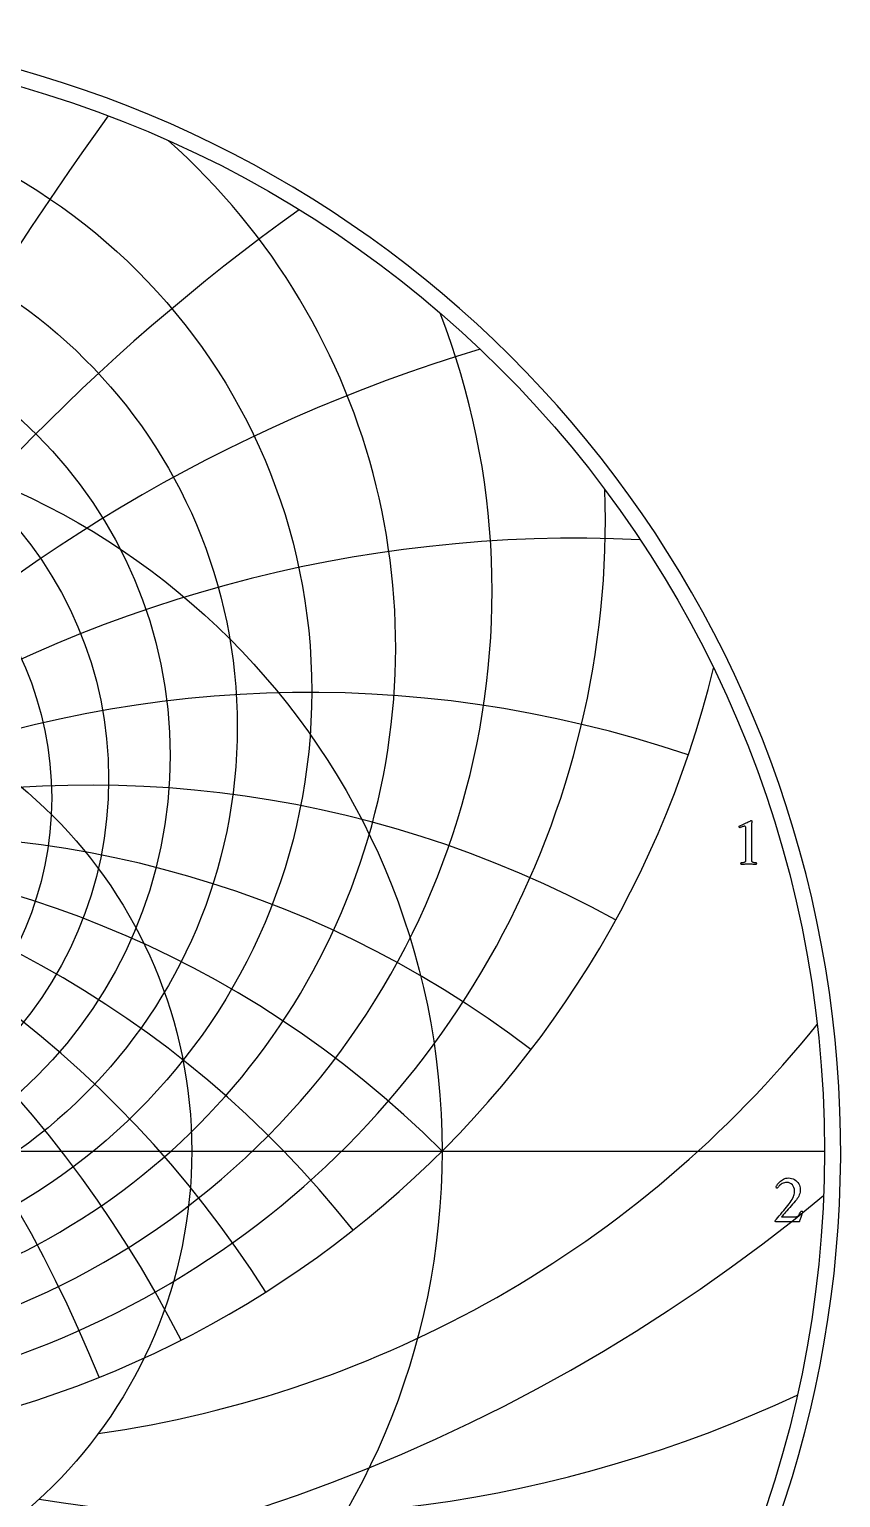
# Model space of a CAD drawing. Header units: millimetres. Extents: x -71 to 71, y -71 to 73.
# Drawn here: x 19.8 to 71.2, y -22 to 71.2 of the extents above; entities that cross this region are included whole.
import ezdxf

# ---------------------------------------------------------------- set-up
doc = ezdxf.new("R2010")
doc.units = ezdxf.units.MM
for name, color, linetype in [('CUT_OUTER', 1, 'Continuous'), ('ENGRAVE', 7, 'Continuous'), ('ENGRAVE_FINE', 8, 'Continuous'), ('TEXT', 5, 'Continuous')]:
    doc.layers.add(name, color=color, linetype=linetype)

msp = doc.modelspace()

# ---------------------------------------------------------------- linework, layer by layer
at = {"layer": 'CUT_OUTER'}
msp.add_arc((-0.0002, -0.0002), 71.2199, 143.788848, 87.803032, dxfattribs=at)
at = {"layer": 'ENGRAVE'}
msp.add_lwpolyline([(-70.2, 0), (70.2, 0)], dxfattribs=at)
for centre, radius in [((0, 0), 70.2), ((0, 29.172), 37.6888), ((0, 26.9182), 32.9679), ((0, 25.0933), 28.7098), ((0, 23.6101), 24.8134), ((0, 0), 45.9522), ((0, 22.4051), 21.2018), ((0, 0), 30.0798)]:
    msp.add_circle(centre, radius, dxfattribs=at)
for centre, radius, start, end in [((0, 31.9775), 43.0096, 131.640882, 48.359118), ((0, 35.5109), 49.1225, 158.934283, 21.065717), ((0, 40.0341), 56.3066, 178.031366, 1.968634), ((0, 45.9522), 64.9862, 193.623472, 346.376528), ((0, -45.9522), 64.9862, 45, 135), ((0, -45.9522), 64.9862, 45, 135), ((14.1227, 52.7065), 71.3375, 278.086936, 321.226122), ((33.8126, 58.5652), 81.7605, 260.569449, 295.080797)]:
    msp.add_arc(centre, radius, start, end, dxfattribs=at)
at = {"layer": 'ENGRAVE_FINE'}
for centre, radius, start, end in [((178.5481, -45.9522), 190.0069, 144.020094, 171.645408), ((178.5481, -45.9522), 190.0069, 144.020094, 171.645408), ((112.5594, -45.9522), 129.9724, 125.603475, 167.333531), ((112.5594, -45.9522), 129.9724, 125.603475, 167.333531), ((77.4475, -45.9522), 101.1006, 106.715155, 162.853147), ((77.4475, -45.9522), 101.1006, 106.715155, 162.853147), ((-54.5299, -45.9522), 84.8334, 21.864224, 92.68985), ((-54.5299, -45.9522), 84.8334, 21.864224, 92.68985), ((54.5299, -45.9522), 84.8334, 87.31015, 158.135776), ((54.5299, -45.9522), 84.8334, 87.31015, 158.135776), ((-37.5198, -45.9522), 75.0396, 26.898951, 108.68574), ((-37.5198, -45.9522), 75.0396, 26.898951, 108.68574), ((37.5198, -45.9522), 75.0396, 71.31426, 153.101049), ((37.5198, -45.9522), 75.0396, 71.31426, 153.101049), ((-23.653, -45.9522), 69.1569, 32.348066, 118.786424), ((-23.653, -45.9522), 69.1569, 32.348066, 118.786424), ((23.653, -45.9522), 69.1569, 61.213576, 147.651934), ((23.653, -45.9522), 69.1569, 61.213576, 147.651934), ((-11.4588, -45.9522), 65.9887, 38.331472, 127.454375), ((-11.4588, -45.9522), 65.9887, 38.331472, 127.454375), ((11.4588, -45.9522), 65.9887, 52.545625, 141.668528), ((11.4588, -45.9522), 65.9887, 52.545625, 141.668528), ((0, 81.6225), 109.7821, 230.287975, 309.712025)]:
    msp.add_arc(centre, radius, start, end, dxfattribs=at)
at = {"layer": 'TEXT'}
for points in [[(65.2193, 18.6897), (65.2193, 20.4389), (65.218, 20.4818), (65.2143, 20.5175), (65.2081, 20.546), (65.1993, 20.5673), (65.1876, 20.5828), (65.1722, 20.5939), (65.1533, 20.6005), (65.1307, 20.6027), (65.103, 20.6007), (65.0687, 20.5944), (65.0277, 20.5841), (64.9801, 20.5695), (64.9323, 20.5536), (64.8905, 20.5391), (64.8548, 20.5259), (64.8251, 20.5142), (64.8077, 20.5305), (64.7952, 20.5485), (64.7878, 20.5681), (64.7853, 20.5895), (64.7853, 20.5897), (64.7853, 20.5906), (64.7853, 20.5919), (64.7853, 20.5939), (64.7858, 20.6019), (64.7875, 20.6083), (64.7903, 20.613), (64.7941, 20.616), (64.8823, 20.656), (64.9696, 20.6963), (65.0561, 20.7368), (65.1418, 20.7777), (65.2234, 20.8168), (65.2979, 20.8524), (65.3651, 20.8844), (65.4252, 20.9127), (65.4749, 20.936), (65.511, 20.9526), (65.5335, 20.9625), (65.5425, 20.9659), (65.5514, 20.9659), (65.5616, 20.9642), (65.5702, 20.9592), (65.5771, 20.9509), (65.5824, 20.9393), (65.5865, 20.9266), (65.5901, 20.9149), (65.5932, 20.9044), (65.5957, 20.895), (65.5946, 20.8882), (65.5913, 20.8679), (65.5857, 20.834), (65.578, 20.7865), (65.5702, 20.7266), (65.5647, 20.6553), (65.5614, 20.5727), (65.5603, 20.4787), (65.5603, 18.6897), (65.5604, 18.6418), (65.5608, 18.5956), (65.5615, 18.551), (65.5625, 18.5081), (65.5645, 18.468), (65.5686, 18.4317), (65.5745, 18.3993), (65.5824, 18.3708), (65.5899, 18.36), (65.6034, 18.3498), (65.6231, 18.3401), (65.6488, 18.331), (65.678, 18.3228), (65.7081, 18.316), (65.7389, 18.3106), (65.7706, 18.3066), (65.8004, 18.3037), (65.8254, 18.3016), (65.8457, 18.3004), (65.8614, 18.3), (65.8673, 18.2895), (65.8719, 18.2756), (65.8751, 18.2585), (65.8769, 18.238), (65.8767, 18.2175), (65.8741, 18.2003), (65.869, 18.1865), (65.8614, 18.176), (65.7963, 18.1803), (65.7341, 18.1843), (65.6746, 18.188), (65.6178, 18.1915), (65.5614, 18.1944), (65.5027, 18.1965), (65.4418, 18.1977), (65.3787, 18.1981), (65.3181, 18.1977), (65.2602, 18.1965), (65.2052, 18.1944), (65.1528, 18.1915), (65.1, 18.188), (65.0432, 18.1843), (64.9826, 18.1803), (64.9181, 18.176), (64.9105, 18.1865), (64.9054, 18.2003), (64.9028, 18.2175), (64.9026, 18.238), (64.9044, 18.2585), (64.9076, 18.2756), (64.9122, 18.2895), (64.9181, 18.3), (64.9338, 18.3004), (64.9541, 18.3016), (64.9792, 18.3037), (65.0089, 18.3066), (65.0406, 18.3106), (65.0715, 18.316), (65.1015, 18.3228), (65.1307, 18.331), (65.1562, 18.3401), (65.175, 18.3498), (65.1872, 18.36), (65.1927, 18.3708), (65.2007, 18.3993), (65.2071, 18.4317), (65.2118, 18.468), (65.2148, 18.5081), (65.2168, 18.551), (65.2182, 18.5956), (65.219, 18.6418), (65.2193, 18.6897)], [(68.8318, -3.8417), (68.8093, -3.8966), (68.7864, -3.9552), (68.7628, -4.0173), (68.7388, -4.083), (68.715, -4.1493), (68.6923, -4.2131), (68.6707, -4.2744), (68.6502, -4.3333), (68.6319, -4.3861), (68.617, -4.4296), (68.6054, -4.4636), (68.5971, -4.4882), (67.1003, -4.4882), (67.0935, -4.4831), (67.0864, -4.4766), (67.0791, -4.4687), (67.0715, -4.4595), (67.0647, -4.4499), (67.0599, -4.4412), (67.057, -4.4333), (67.056, -4.4262), (67.1473, -4.3233), (67.2398, -4.2181), (67.3333, -4.1107), (67.428, -4.0011), (67.5221, -3.8907), (67.614, -3.7808), (67.7036, -3.6715), (67.7911, -3.5627), (67.8744, -3.4564), (67.9516, -3.3546), (68.0228, -3.2572), (68.0878, -3.1642), (68.1483, -3.0698), (68.1968, -2.9815), (68.2335, -2.8993), (68.2583, -2.8232), (68.2748, -2.7493), (68.2865, -2.6737), (68.2936, -2.5965), (68.2959, -2.5176), (68.2875, -2.4113), (68.2622, -2.3139), (68.22, -2.2253), (68.1609, -2.1456), (68.0888, -2.0798), (68.0075, -2.0327), (67.9172, -2.0045), (67.8177, -1.9951), (67.7341, -1.9998), (67.656, -2.0139), (67.5835, -2.0374), (67.5165, -2.0703), (67.4554, -2.1088), (67.4003, -2.1489), (67.3513, -2.1907), (67.3084, -2.2342), (67.2719, -2.2757), (67.242, -2.3117), (67.2187, -2.3421), (67.2021, -2.367), (67.1887, -2.3652), (67.175, -2.3599), (67.161, -2.3509), (67.1468, -2.3383), (67.1342, -2.3248), (67.1252, -2.3134), (67.1198, -2.3038), (67.118, -2.2962), (67.1275, -2.2728), (67.1429, -2.2425), (67.1641, -2.2053), (67.191, -2.1611), (67.2238, -2.113), (67.2625, -2.0637), (67.3069, -2.0133), (67.3571, -1.9618), (67.4123, -1.9118), (67.4717, -1.8655), (67.5352, -1.8232), (67.6029, -1.7847), (67.6747, -1.7527), (67.7507, -1.7299), (67.8308, -1.7162), (67.9151, -1.7116), (68.0168, -1.7181), (68.1138, -1.7377), (68.2061, -1.7702), (68.2937, -1.8157), (68.3745, -1.8715), (68.4465, -1.9347), (68.5096, -2.0054), (68.5638, -2.0836), (68.6074, -2.1669), (68.6386, -2.253), (68.6573, -2.3419), (68.6635, -2.4335), (68.6593, -2.5251), (68.6469, -2.6139), (68.6261, -2.7), (68.5971, -2.7833), (68.5608, -2.8639), (68.5185, -2.9416), (68.47, -3.0166), (68.4155, -3.0889), (68.3381, -3.1834), (68.2566, -3.281), (68.171, -3.3816), (68.0812, -3.4852), (67.9905, -3.5887), (67.9024, -3.6889), (67.8167, -3.7858), (67.7335, -3.8793), (67.6558, -3.9667), (67.5863, -4.0449), (67.5251, -4.1139), (67.4723, -4.1738), (68.3314, -4.1738), (68.3927, -4.1687), (68.4482, -4.1533), (68.4978, -4.1277), (68.5417, -4.0919), (68.582, -4.0455), (68.6209, -3.9884), (68.6584, -3.9204), (68.6945, -3.8417), (68.7009, -3.8301), (68.7111, -3.8218), (68.7252, -3.8168), (68.7432, -3.8151), (68.7509, -3.8157), (68.7609, -3.8173), (68.7731, -3.8201), (68.7875, -3.824), (68.8019, -3.8284), (68.8141, -3.8328), (68.824, -3.8373), (68.8318, -3.8417)]]:
    msp.add_lwpolyline(points, close=True, dxfattribs=at)

doc.saveas('drawing.dxf')
